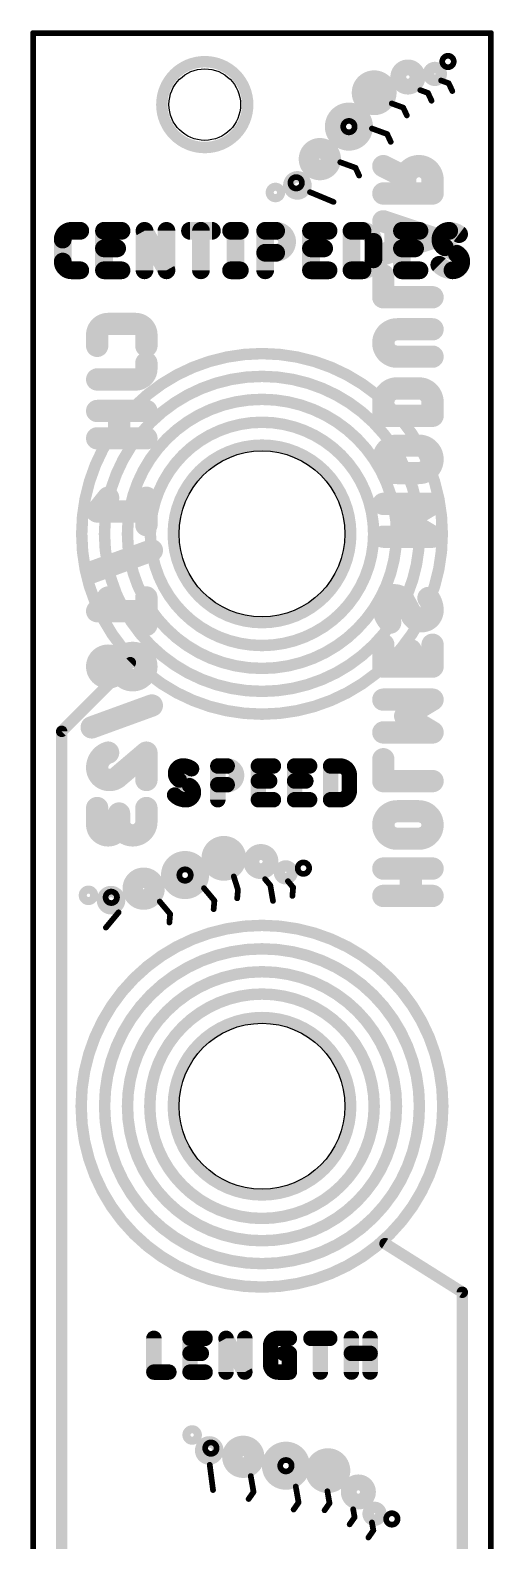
# Model space of a CAD drawing. Extents: x -0.01 to 0.81, y -0.01 to 5.06.
# Drawn here: x -0.005 to 0.805, y 2.416 to 5.055 of the extents above; entities that cross this region are included whole.
import ezdxf

# ---------------------------------------------------------------- set-up
doc = ezdxf.new("R2010")
doc.units = 0
for name, color, linetype in [('1', 12, 'CONTINUOUS'), ('16', 132, 'CONTINUOUS'), ('20', 31, 'CONTINUOUS'), ('25', 253, 'CONTINUOUS'), ('26', 253, 'CONTINUOUS')]:
    doc.layers.add(name, color=color, linetype=linetype)

msp = doc.modelspace()

# ---------------------------------------------------------------- linework, layer by layer
at = {"layer": '1', "const_width": 0.01}
for points in [[(0, 0), (0, 5.05)], [(0, 5.05), (0.8, 5.05)], [(0.8, 5.05), (0.8, 0)]]:
    msp.add_lwpolyline(points, dxfattribs=at)
at = {"layer": '1', "const_width": 0.005}
for points in [[(0.0025, 5.05, 1), (-0.0025, 5.05)], [(0, 5.0525, 1), (0, 5.0475)], [(0.8025, 5.05, 1), (0.7975, 5.05)], [(0.8, 5.0475, 1), (0.8, 5.0525)]]:
    msp.add_lwpolyline(points, format="xyb", dxfattribs=at)
at = {"layer": '16', "const_width": 0.01}
for points in [[(0, 0), (0, 5.05)], [(0, 5.05), (0.8, 5.05)], [(0.8, 5.05), (0.8, 0)]]:
    msp.add_lwpolyline(points, dxfattribs=at)
at = {"layer": '16', "const_width": 0.005}
for points in [[(0.0025, 5.05, 1), (-0.0025, 5.05)], [(0, 5.0525, 1), (0, 5.0475)], [(0.8025, 5.05, 1), (0.7975, 5.05)], [(0.8, 5.0475, 1), (0.8, 5.0525)]]:
    msp.add_lwpolyline(points, format="xyb", dxfattribs=at)
at = {"layer": '20', "const_width": 0.006}
for points in [[(0, 0), (0, 5.05)], [(0.8, 5.05), (0, 5.05)], [(0.8, 5.05), (0.8, 0)]]:
    msp.add_lwpolyline(points, dxfattribs=at)
at = {"layer": '20', "const_width": 0.003}
for points in [[(0.0015, 5.05, 1), (-0.0015, 5.05)], [(0, 5.0515, 1), (0, 5.0485)], [(0.8015, 5.05, 1), (0.7985, 5.05)], [(0.8, 5.0485, 1), (0.8, 5.0515)]]:
    msp.add_lwpolyline(points, format="xyb", dxfattribs=at)
at = {"layer": '20'}
for centre, radius in [((0.3, 4.925), 0.0625), ((0.4, 4.175), 0.145), ((0.4, 3.175), 0.145)]:
    msp.add_circle(centre, radius, dxfattribs=at)
at = {"layer": '25'}
for points, const_width in [([(0.724988, 4.995374, 1), (0.724988, 5.005374, 1), (0.724988, 4.995374)], 0.02), ([(0.3, 4.85, 1), (0.3, 5, 1), (0.3, 4.85)], 0.02), ([(0.654902, 4.952593, 1), (0.654902, 4.993824, 1), (0.654902, 4.952593)], 0.02), ([(0.654902, 4.966138, 1), (0.654902, 4.98028, 1), (0.654902, 4.966138)], 0.02), ([(0.702025, 4.967452, 1), (0.702025, 4.989812, 1), (0.702025, 4.967452)], 0.02), ([(0.595992, 4.916584, 1), (0.595992, 4.974893, 1), (0.595992, 4.916584)], 0.02), ([(0.595992, 4.929927, 1), (0.595992, 4.96155, 1), (0.595992, 4.929927)], 0.02), ([(0.595992, 4.935739, 1), (0.595992, 4.955739, 1), (0.595992, 4.935739)], 0.02), ([(0.713751, 4.9695, 1), (0.712041, 4.964801)], 0.005), ([(0.728451, 4.96337, 1), (0.72392, 4.961257)], 0.005), ([(0.72533, 4.959964, 1), (0.72704, 4.964663)], 0.005), ([(0.677499, 4.952595, 1), (0.675789, 4.947896)], 0.005), ([(0.692199, 4.946465, 1), (0.687667, 4.944352)], 0.005), ([(0.689078, 4.94306, 1), (0.690788, 4.947758)], 0.005), ([(0.694006, 4.930758, 1), (0.698538, 4.932871)], 0.005), ([(0.730259, 4.947662, 1), (0.73479, 4.949775)], 0.005), ([(0.551874, 4.854532, 1), (0.551874, 4.918563, 1), (0.551874, 4.854532)], 0.02), ([(0.551874, 4.870736, 1), (0.551874, 4.902359, 1), (0.551874, 4.870736)], 0.02), ([(0.627652, 4.929351, 1), (0.625942, 4.924652)], 0.005), ([(0.648996, 4.920803, 1), (0.644465, 4.91869)], 0.005), ([(0.645876, 4.917397, 1), (0.647586, 4.922096)], 0.005), ([(0.650804, 4.905095, 1), (0.655336, 4.907208)], 0.005), ([(0.551874, 4.881548, 1), (0.551874, 4.891548, 1), (0.551874, 4.881548)], 0.02), ([(0.592902, 4.885562, 1), (0.591192, 4.880864)], 0.005), ([(0.501111, 4.802849, 1), (0.501111, 4.856701, 1), (0.501111, 4.802849)], 0.02), ([(0.620891, 4.874596, 1), (0.61636, 4.872483)], 0.005), ([(0.61777, 4.87119, 1), (0.619481, 4.875888)], 0.005), ([(0.622699, 4.858888, 1), (0.62723, 4.861001)], 0.005), ([(0.501111, 4.818595, 1), (0.501111, 4.840955, 1), (0.501111, 4.818595)], 0.02), ([(0.461829, 4.768873, 1), (0.461829, 4.798873, 1), (0.461829, 4.768873)], 0.02), ([(0.459716, 4.783405, 1), (0.459716, 4.793405, 1), (0.459716, 4.783405)], 0.02), ([(0.537607, 4.826677, 1), (0.535897, 4.821978)], 0.005), ([(0.565597, 4.81571, 1), (0.561065, 4.813597)], 0.005), ([(0.562476, 4.812304, 1), (0.564186, 4.817003)], 0.005), ([(0.567404, 4.800003, 1), (0.571936, 4.802116)], 0.005), ([(0.423464, 4.764429, 1), (0.423464, 4.778571, 1), (0.423464, 4.764429)], 0.02), ([(0.484836, 4.774395, 1), (0.482917, 4.769778)], 0.005), ([(0.524041, 4.752691, 1), (0.525959, 4.757309)], 0.005), ([(0.06716, 4.7045, 0.414211), (0.051826, 4.689167)], 0.031), ([(0.059576, 4.689167, 1), (0.044076, 4.689167)], 0.0155), ([(0.06716, 4.71225, 1), (0.06716, 4.69675)], 0.0155), ([(0.06716, 4.69675, 1), (0.06716, 4.71225)], 0.0155), ([(0.082493, 4.69675, 1), (0.082493, 4.71225)], 0.0155), ([(0.13166, 4.7045, 1), (0.11616, 4.7045)], 0.0155), ([(0.12391, 4.71225, 1), (0.12391, 4.69675)], 0.0155), ([(0.154576, 4.69675, 1), (0.154576, 4.71225)], 0.0155), ([(0.202472, 4.7045, 1), (0.186972, 4.7045)], 0.0155), ([(0.201496, 4.708264, 1), (0.187947, 4.700736)], 0.0155), ([(0.240805, 4.7045, 1), (0.225305, 4.7045)], 0.0155), ([(0.274181, 4.71225, 1), (0.274181, 4.69675)], 0.0155), ([(0.301098, 4.7045, 1), (0.285598, 4.7045)], 0.0155), ([(0.312515, 4.69675, 1), (0.312515, 4.71225)], 0.0155), ([(0.345961, 4.71225, 1), (0.345961, 4.69675)], 0.0155), ([(0.361378, 4.7045, 1), (0.345878, 4.7045)], 0.0155), ([(0.361294, 4.69675, 1), (0.361294, 4.71225)], 0.0155), ([(0.413304, 4.7045, 1), (0.397804, 4.7045)], 0.0155), ([(0.405554, 4.71225, 1), (0.405554, 4.69675)], 0.0155), ([(0.424721, 4.666167, 1), (0.424721, 4.7045)], 0.031), ([(0.424721, 4.71225, 1), (0.424721, 4.69675)], 0.0155), ([(0.424721, 4.69675, 1), (0.424721, 4.71225)], 0.0155), ([(0.493339, 4.7045, 1), (0.477839, 4.7045)], 0.0155), ([(0.485589, 4.71225, 1), (0.485589, 4.69675)], 0.0155), ([(0.516255, 4.69675, 1), (0.516255, 4.71225)], 0.0155), ([(0.564151, 4.7045, 1), (0.548651, 4.7045)], 0.0155), ([(0.556401, 4.71225, 1), (0.556401, 4.69675)], 0.0155), ([(0.594734, 4.685333, 0.414214), (0.575567, 4.7045)], 0.031), ([(0.575567, 4.71225, 1), (0.575567, 4.69675)], 0.0155), ([(0.575567, 4.69675, 1), (0.575567, 4.71225)], 0.0155), ([(0.602484, 4.685333, 1), (0.586984, 4.685333)], 0.0155), ([(0.652258, 4.7045, 1), (0.636758, 4.7045)], 0.0155), ([(0.644508, 4.71225, 1), (0.644508, 4.69675)], 0.0155), ([(0.675175, 4.69675, 1), (0.675175, 4.71225)], 0.0155), ([(0.72709, 4.7045, 0.414214), (0.711757, 4.689167)], 0.031), ([(0.711757, 4.689167, 0.265567), (0.719424, 4.67575)], 0.031), ([(0.719507, 4.689167, 1), (0.704007, 4.689167)], 0.0155), ([(0.74434, 4.69875, 0.162278), (0.72709, 4.7045)], 0.031), ([(0.72709, 4.71225, 1), (0.72709, 4.69675)], 0.0155), ([(0.72709, 4.69675, 1), (0.72709, 4.71225)], 0.0155), ([(0.73969, 4.69255, 1), (0.74899, 4.70495)], 0.0155), ([(0.044076, 4.689167, 1), (0.059576, 4.689167)], 0.0155), ([(0.12391, 4.681583, 1), (0.12391, 4.666083)], 0.0155), ([(0.14691, 4.666083, 1), (0.14691, 4.681583)], 0.0155), ([(0.405554, 4.673917, 1), (0.405554, 4.658417)], 0.0155), ([(0.424721, 4.673917, 1), (0.424721, 4.658417)], 0.0155), ([(0.424721, 4.658417, 1), (0.424721, 4.673917)], 0.0155), ([(0.485589, 4.681583, 1), (0.485589, 4.666083)], 0.0155), ([(0.508589, 4.666083, 1), (0.508589, 4.681583)], 0.0155), ([(0.586984, 4.685333, 1), (0.602484, 4.685333)], 0.0155), ([(0.644508, 4.681583, 1), (0.644508, 4.666083)], 0.0155), ([(0.667508, 4.666083, 1), (0.667508, 4.681583)], 0.0155), ([(0.704007, 4.689167, 1), (0.719507, 4.689167)], 0.0155), ([(0.723135, 4.682554, 1), (0.715712, 4.668946)], 0.0155), ([(0.715489, 4.669073, 1), (0.723358, 4.682427)], 0.0155), ([(0.744441, 4.670927, 1), (0.736572, 4.657573)], 0.0155), ([(0.748174, 4.650833, 0.265565), (0.740507, 4.66425)], 0.031), ([(0.736796, 4.657446, 1), (0.744218, 4.671054)], 0.0155), ([(0.051826, 4.650833, 0.414214), (0.06716, 4.6355)], 0.031), ([(0.059576, 4.650833, 1), (0.044076, 4.650833)], 0.0155), ([(0.044076, 4.650833, 1), (0.059576, 4.650833)], 0.0155), ([(0.06716, 4.64325, 1), (0.06716, 4.62775)], 0.0155), ([(0.06716, 4.62775, 1), (0.06716, 4.64325)], 0.0155), ([(0.082493, 4.62775, 1), (0.082493, 4.64325)], 0.0155), ([(0.12391, 4.64325, 1), (0.12391, 4.62775)], 0.0155), ([(0.154576, 4.62775, 1), (0.154576, 4.64325)], 0.0155), ([(0.22628, 4.631736, 1), (0.23983, 4.639264)], 0.0155), ([(0.345961, 4.64325, 1), (0.345961, 4.62775)], 0.0155), ([(0.361294, 4.62775, 1), (0.361294, 4.64325)], 0.0155), ([(0.485589, 4.64325, 1), (0.485589, 4.62775)], 0.0155), ([(0.516255, 4.62775, 1), (0.516255, 4.64325)], 0.0155), ([(0.556401, 4.64325, 1), (0.556401, 4.62775)], 0.0155), ([(0.575567, 4.6355, 0.414214), (0.594734, 4.654667)], 0.031), ([(0.575567, 4.64325, 1), (0.575567, 4.62775)], 0.0155), ([(0.575567, 4.62775, 1), (0.575567, 4.64325)], 0.0155), ([(0.602484, 4.654667, 1), (0.586984, 4.654667)], 0.0155), ([(0.586984, 4.654667, 1), (0.602484, 4.654667)], 0.0155), ([(0.644508, 4.64325, 1), (0.644508, 4.62775)], 0.0155), ([(0.675175, 4.62775, 1), (0.675175, 4.64325)], 0.0155), ([(0.70984, 4.645083, 0.200003), (0.73284, 4.6355)], 0.031), ([(0.715343, 4.65054, 1), (0.704337, 4.639626)], 0.0155), ([(0.73284, 4.6355, 0.414211), (0.748174, 4.650833)], 0.031), ([(0.73284, 4.64325, 1), (0.73284, 4.62775)], 0.0155), ([(0.73284, 4.62775, 1), (0.73284, 4.64325)], 0.0155), ([(0.755924, 4.650833, 1), (0.740424, 4.650833)], 0.0155), ([(0.740424, 4.650833, 1), (0.755924, 4.650833)], 0.0155), ([(0.11616, 4.6355, 1), (0.13166, 4.6355)], 0.0155), ([(0.186972, 4.6355, 1), (0.202472, 4.6355)], 0.0155), ([(0.225305, 4.6355, 1), (0.240805, 4.6355)], 0.0155), ([(0.285598, 4.6355, 1), (0.301098, 4.6355)], 0.0155), ([(0.345878, 4.6355, 1), (0.361378, 4.6355)], 0.0155), ([(0.397804, 4.6355, 1), (0.413304, 4.6355)], 0.0155), ([(0.477839, 4.6355, 1), (0.493339, 4.6355)], 0.0155), ([(0.548651, 4.6355, 1), (0.564151, 4.6355)], 0.0155), ([(0.636758, 4.6355, 1), (0.652258, 4.6355)], 0.0155), ([(0.4, 3.86, 1), (0.4, 4.49, 1), (0.4, 3.86)], 0.02), ([(0.4, 3.899818, 1), (0.4, 4.450182, 1), (0.4, 3.899818)], 0.02), ([(0.4, 3.939947, 1), (0.4, 4.410053, 1), (0.4, 3.939947)], 0.02), ([(0.4, 3.979936, 1), (0.4, 4.370064, 1), (0.4, 3.979936)], 0.02), ([(0.4, 4.019919, 1), (0.4, 4.330081, 1), (0.4, 4.019919)], 0.02), ([(0.173536, 3.946464, 1), (0.166464, 3.953536)], 0.01), ([(0.046464, 3.833536, 1), (0.053536, 3.826464)], 0.01), ([(0.055, 3.83, 1), (0.045, 3.83)], 0.01), ([(0.262121, 3.7695, 0.414214), (0.24901, 3.756389)], 0.027), ([(0.276871, 3.764583, 0.162278), (0.262121, 3.7695)], 0.027), ([(0.262121, 3.77625, 1), (0.262121, 3.76275)], 0.0135), ([(0.262121, 3.76275, 1), (0.262121, 3.77625)], 0.0135), ([(0.272821, 3.759183, 1), (0.280921, 3.769983)], 0.0135), ([(0.329563, 3.7695, 1), (0.316063, 3.7695)], 0.0135), ([(0.322813, 3.77625, 1), (0.322813, 3.76275)], 0.0135), ([(0.339202, 3.736722, 1), (0.339202, 3.7695)], 0.027), ([(0.339202, 3.77625, 1), (0.339202, 3.76275)], 0.0135), ([(0.339202, 3.76275, 1), (0.339202, 3.77625)], 0.0135), ([(0.40047, 3.7695, 1), (0.38697, 3.7695)], 0.0135), ([(0.39372, 3.77625, 1), (0.39372, 3.76275)], 0.0135), ([(0.419942, 3.76275, 1), (0.419942, 3.77625)], 0.0135), ([(0.463724, 3.7695, 1), (0.450224, 3.7695)], 0.0135), ([(0.456974, 3.77625, 1), (0.456974, 3.76275)], 0.0135), ([(0.483196, 3.76275, 1), (0.483196, 3.77625)], 0.0135), ([(0.526601, 3.7695, 1), (0.513101, 3.7695)], 0.0135), ([(0.519851, 3.77625, 1), (0.519851, 3.76275)], 0.0135), ([(0.552629, 3.753111, 0.414214), (0.53624, 3.7695)], 0.027), ([(0.53624, 3.77625, 1), (0.53624, 3.76275)], 0.0135), ([(0.53624, 3.76275, 1), (0.53624, 3.77625)], 0.0135), ([(0.24901, 3.756389, 0.265568), (0.255566, 3.744917)], 0.027), ([(0.25576, 3.756389, 1), (0.24226, 3.756389)], 0.0135), ([(0.24226, 3.756389, 1), (0.25576, 3.756389)], 0.0135), ([(0.258798, 3.750842, 1), (0.252334, 3.738991)], 0.0135), ([(0.252139, 3.739101, 1), (0.258993, 3.750732)], 0.0135), ([(0.277021, 3.740899, 1), (0.270167, 3.729268)], 0.0135), ([(0.280149, 3.723611, 0.265561), (0.273594, 3.735083)], 0.027), ([(0.270361, 3.729157, 1), (0.276826, 3.741009)], 0.0135), ([(0.322813, 3.743472, 1), (0.322813, 3.729972)], 0.0135), ([(0.339202, 3.743472, 1), (0.339202, 3.729972)], 0.0135), ([(0.339202, 3.729972, 1), (0.339202, 3.743472)], 0.0135), ([(0.39372, 3.750028, 1), (0.39372, 3.736528)], 0.0135), ([(0.413386, 3.736528, 1), (0.413386, 3.750028)], 0.0135), ([(0.456974, 3.750028, 1), (0.456974, 3.736528)], 0.0135), ([(0.47664, 3.736528, 1), (0.47664, 3.750028)], 0.0135), ([(0.559379, 3.753111, 1), (0.545879, 3.753111)], 0.0135), ([(0.545879, 3.753111, 1), (0.559379, 3.753111)], 0.0135), ([(0.247371, 3.718694, 0.200005), (0.267038, 3.7105)], 0.027), ([(0.252164, 3.723447, 1), (0.242578, 3.713941)], 0.0135), ([(0.267038, 3.7105, 0.414211), (0.280149, 3.723611)], 0.027), ([(0.267038, 3.71725, 1), (0.267038, 3.70375)], 0.0135), ([(0.267038, 3.70375, 1), (0.267038, 3.71725)], 0.0135), ([(0.286899, 3.723611, 1), (0.273399, 3.723611)], 0.0135), ([(0.273399, 3.723611, 1), (0.286899, 3.723611)], 0.0135), ([(0.39372, 3.71725, 1), (0.39372, 3.70375)], 0.0135), ([(0.419942, 3.70375, 1), (0.419942, 3.71725)], 0.0135), ([(0.456974, 3.71725, 1), (0.456974, 3.70375)], 0.0135), ([(0.483196, 3.70375, 1), (0.483196, 3.71725)], 0.0135), ([(0.519851, 3.71725, 1), (0.519851, 3.70375)], 0.0135), ([(0.53624, 3.7105, 0.414214), (0.552629, 3.726889)], 0.027), ([(0.53624, 3.71725, 1), (0.53624, 3.70375)], 0.0135), ([(0.53624, 3.70375, 1), (0.53624, 3.71725)], 0.0135), ([(0.559379, 3.726889, 1), (0.545879, 3.726889)], 0.0135), ([(0.545879, 3.726889, 1), (0.559379, 3.726889)], 0.0135), ([(0.316063, 3.7105, 1), (0.329563, 3.7105)], 0.0135), ([(0.38697, 3.7105, 1), (0.40047, 3.7105)], 0.0135), ([(0.450224, 3.7105, 1), (0.463724, 3.7105)], 0.0135), ([(0.513101, 3.7105, 1), (0.526601, 3.7105)], 0.0135), ([(0.333345, 3.57899, 1), (0.333345, 3.637299, 1), (0.333345, 3.57899)], 0.02), ([(0.265542, 3.546927, 1), (0.265542, 3.610958, 1), (0.265542, 3.546927)], 0.02), ([(0.333345, 3.592333, 1), (0.333345, 3.623955, 1), (0.333345, 3.592333)], 0.02), ([(0.333345, 3.598144, 1), (0.333345, 3.618144, 1), (0.333345, 3.598144)], 0.02), ([(0.398097, 3.581863, 1), (0.398097, 3.623094, 1), (0.398097, 3.581863)], 0.02), ([(0.398097, 3.595408, 1), (0.398097, 3.60955, 1), (0.398097, 3.595408)], 0.02), ([(0.193193, 3.528232, 1), (0.193193, 3.582083, 1), (0.193193, 3.528232)], 0.02), ([(0.265542, 3.563131, 1), (0.265542, 3.594754, 1), (0.265542, 3.563131)], 0.02), ([(0.265542, 3.573943, 1), (0.265542, 3.583943, 1), (0.265542, 3.573943)], 0.02), ([(0.441619, 3.572434, 1), (0.441619, 3.594794, 1), (0.441619, 3.572434)], 0.02), ([(0.472376, 3.585961, 1), (0.472376, 3.595961, 1), (0.472376, 3.585961)], 0.02), ([(0.193193, 3.543977, 1), (0.193193, 3.566338, 1), (0.193193, 3.543977)], 0.02), ([(0.353039, 3.577266, 1), (0.348269, 3.575765)], 0.005), ([(0.40736, 3.573329, 1), (0.40353, 3.570115)], 0.005), ([(0.416999, 3.561311, 1), (0.412071, 3.560465)], 0.005), ([(0.41262, 3.559281, 1), (0.41645, 3.562495)], 0.005), ([(0.447208, 3.569842, 1), (0.443377, 3.566629)], 0.005), ([(0.096812, 3.536442, 1), (0.096812, 3.550584, 1), (0.096812, 3.536442)], 0.02), ([(0.136224, 3.520046, 1), (0.136224, 3.550046, 1), (0.136224, 3.520046)], 0.02), ([(0.13666, 3.535027, 1), (0.13666, 3.545027, 1), (0.13666, 3.535027)], 0.02), ([(0.223251, 3.534226, 1), (0.219421, 3.531012)], 0.005), ([(0.30058, 3.557575, 1), (0.29675, 3.554361)], 0.005), ([(0.319337, 3.534083, 1), (0.314356, 3.534519)], 0.005), ([(0.314931, 3.532694, 1), (0.318761, 3.535908)], 0.005), ([(0.354179, 3.53853, 1), (0.35916, 3.538094)], 0.005), ([(0.360467, 3.553037, 1), (0.355486, 3.553473)], 0.005), ([(0.355592, 3.552504, 1), (0.360361, 3.554005)], 0.005), ([(0.416732, 3.5333, 1), (0.42166, 3.534146)], 0.005), ([(0.450585, 3.542677, 1), (0.455566, 3.542241)], 0.005), ([(0.456873, 3.557184, 1), (0.451893, 3.55762)], 0.005), ([(0.452468, 3.555795, 1), (0.456298, 3.559009)], 0.005), ([(0.151346, 3.512217, 1), (0.147501, 3.515413)], 0.005), ([(0.242007, 3.510734, 1), (0.237026, 3.51117)], 0.005), ([(0.237602, 3.509345, 1), (0.241432, 3.512559)], 0.005), ([(0.313048, 3.519576, 1), (0.318029, 3.51914)], 0.005), ([(0.4, 2.85901, 1), (0.4, 3.49099, 1), (0.4, 2.85901)], 0.02), ([(0.125331, 3.488736, 1), (0.129177, 3.48554)], 0.005), ([(0.235719, 3.496227, 1), (0.2407, 3.495791)], 0.005), ([(0.4, 2.899955, 1), (0.4, 3.450045, 1), (0.4, 2.899955)], 0.02), ([(0.4, 2.94, 1), (0.4, 3.41, 1), (0.4, 2.94)], 0.02), ([(0.4, 2.978977, 1), (0.4, 3.371023, 1), (0.4, 2.978977)], 0.02), ([(0.4, 3.02, 1), (0.4, 3.33, 1), (0.4, 3.02)], 0.02), ([(0.617664, 2.939231, 1), (0.612336, 2.930769)], 0.01), ([(0.755, 2.85, 1), (0.745, 2.85)], 0.01), ([(0.747336, 2.845769, 1), (0.752664, 2.854231)], 0.01), ([(0.217817, 2.7695, 1), (0.204317, 2.7695)], 0.0135), ([(0.281071, 2.7695, 1), (0.267571, 2.7695)], 0.0135), ([(0.274321, 2.77625, 1), (0.274321, 2.76275)], 0.0135), ([(0.300544, 2.76275, 1), (0.300544, 2.77625)], 0.0135), ([(0.343949, 2.7695, 1), (0.330449, 2.7695)], 0.0135), ([(0.343099, 2.772778, 1), (0.331298, 2.766222)], 0.0135), ([(0.376726, 2.7695, 1), (0.363226, 2.7695)], 0.0135), ([(0.428161, 2.7695, 0.414211), (0.41505, 2.756389)], 0.027), ([(0.428161, 2.77625, 1), (0.428161, 2.76275)], 0.0135), ([(0.428161, 2.76275, 1), (0.428161, 2.77625)], 0.0135), ([(0.447828, 2.76275, 1), (0.447828, 2.77625)], 0.0135), ([(0.485602, 2.77625, 1), (0.485602, 2.76275)], 0.0135), ([(0.508741, 2.7695, 1), (0.495241, 2.7695)], 0.0135), ([(0.51838, 2.76275, 1), (0.51838, 2.77625)], 0.0135), ([(0.562905, 2.7695, 1), (0.549405, 2.7695)], 0.0135), ([(0.595683, 2.7695, 1), (0.582183, 2.7695)], 0.0135), ([(0.274321, 2.750028, 1), (0.274321, 2.736528)], 0.0135), ([(0.293988, 2.736528, 1), (0.293988, 2.750028)], 0.0135), ([(0.4218, 2.756389, 1), (0.4083, 2.756389)], 0.0135), ([(0.4083, 2.756389, 1), (0.4218, 2.756389)], 0.0135), ([(0.437994, 2.750028, 1), (0.437994, 2.736528)], 0.0135), ([(0.454578, 2.743278, 1), (0.441078, 2.743278)], 0.0135), ([(0.447828, 2.736528, 1), (0.447828, 2.750028)], 0.0135), ([(0.556155, 2.750028, 1), (0.556155, 2.736528)], 0.0135), ([(0.588933, 2.736528, 1), (0.588933, 2.750028)], 0.0135), ([(0.211067, 2.71725, 1), (0.211067, 2.70375)], 0.0135), ([(0.237289, 2.70375, 1), (0.237289, 2.71725)], 0.0135), ([(0.274321, 2.71725, 1), (0.274321, 2.70375)], 0.0135), ([(0.300544, 2.70375, 1), (0.300544, 2.71725)], 0.0135), ([(0.364076, 2.707222, 1), (0.375877, 2.713778)], 0.0135), ([(0.41505, 2.723611, 0.414214), (0.428161, 2.7105)], 0.027), ([(0.4218, 2.723611, 1), (0.4083, 2.723611)], 0.0135), ([(0.4083, 2.723611, 1), (0.4218, 2.723611)], 0.0135), ([(0.428161, 2.71725, 1), (0.428161, 2.70375)], 0.0135), ([(0.428161, 2.70375, 1), (0.428161, 2.71725)], 0.0135), ([(0.447828, 2.70375, 1), (0.447828, 2.71725)], 0.0135), ([(0.204317, 2.7105, 1), (0.217817, 2.7105)], 0.0135), ([(0.267571, 2.7105, 1), (0.281071, 2.7105)], 0.0135), ([(0.330449, 2.7105, 1), (0.343949, 2.7105)], 0.0135), ([(0.363226, 2.7105, 1), (0.376726, 2.7105)], 0.0135), ([(0.441078, 2.7105, 1), (0.454578, 2.7105)], 0.0135), ([(0.495241, 2.7105, 1), (0.508741, 2.7105)], 0.0135), ([(0.549405, 2.7105, 1), (0.562905, 2.7105)], 0.0135), ([(0.582183, 2.7105, 1), (0.595683, 2.7105)], 0.0135), ([(0.277948, 2.593573, 1), (0.277948, 2.607715, 1), (0.277948, 2.593573)], 0.02), ([(0.307846, 2.558606, 1), (0.307846, 2.588606, 1), (0.307846, 2.558606)], 0.02), ([(0.310714, 2.572701, 1), (0.310714, 2.582701, 1), (0.310714, 2.572701)], 0.02), ([(0.367239, 2.535612, 1), (0.367239, 2.589464, 1), (0.367239, 2.535612)], 0.02), ([(0.441787, 2.514946, 1), (0.441787, 2.578977, 1), (0.441787, 2.514946)], 0.02), ([(0.367239, 2.551358, 1), (0.367239, 2.573718, 1), (0.367239, 2.551358)], 0.02), ([(0.441787, 2.531151, 1), (0.441787, 2.562773, 1), (0.441787, 2.531151)], 0.02), ([(0.441787, 2.541962, 1), (0.441787, 2.551962, 1), (0.441787, 2.541962)], 0.02), ([(0.515107, 2.509195, 1), (0.515107, 2.567504, 1), (0.515107, 2.509195)], 0.02), ([(0.515107, 2.522539, 1), (0.515107, 2.554161, 1), (0.515107, 2.522539)], 0.02), ([(0.311141, 2.548942, 1), (0.306183, 2.548295)], 0.005), ([(0.382804, 2.529381, 1), (0.37788, 2.528513)], 0.005), ([(0.515107, 2.52835, 1), (0.515107, 2.54835, 1), (0.515107, 2.52835)], 0.02), ([(0.311947, 2.504138, 1), (0.316905, 2.504785)], 0.005), ([(0.461448, 2.510938, 1), (0.456523, 2.51007)], 0.005), ([(0.516745, 2.502738, 1), (0.511821, 2.50187)], 0.005), ([(0.568352, 2.480452, 1), (0.568352, 2.521683, 1), (0.568352, 2.480452)], 0.02), ([(0.568352, 2.493996, 1), (0.568352, 2.508138, 1), (0.568352, 2.493996)], 0.02), ([(0.374602, 2.490239, 1), (0.378697, 2.487372)], 0.005), ([(0.382791, 2.500659, 1), (0.387715, 2.501527)], 0.005), ([(0.387301, 2.499659, 1), (0.383205, 2.502527)], 0.005), ([(0.461435, 2.482215, 1), (0.466359, 2.483083)], 0.005), ([(0.465945, 2.481215, 1), (0.461849, 2.484083)], 0.005), ([(0.515504, 2.480979, 1), (0.520428, 2.481847)], 0.005), ([(0.520014, 2.479979, 1), (0.515918, 2.482847)], 0.005), ([(0.59661, 2.451789, 1), (0.59661, 2.474149, 1), (0.59661, 2.451789)], 0.02), ([(0.453245, 2.471796, 1), (0.457341, 2.468928)], 0.005), ([(0.507315, 2.470559, 1), (0.51141, 2.467692)], 0.005), ([(0.561798, 2.471191, 1), (0.556874, 2.470323)], 0.005), ([(0.55933, 2.456395, 1), (0.564254, 2.457264)], 0.005), ([(0.56384, 2.455396, 1), (0.559744, 2.458264)], 0.005), ([(0.62692, 2.448953, 1), (0.62692, 2.458953, 1), (0.62692, 2.448953)], 0.02), ([(0.55114, 2.445976, 1), (0.555236, 2.443108)], 0.005), ([(0.594564, 2.448248, 1), (0.58964, 2.44738)], 0.005), ([(0.592096, 2.433452, 1), (0.59702, 2.434321)], 0.005), ([(0.596606, 2.432453, 1), (0.59251, 2.435321)], 0.005), ([(0.583906, 2.423033, 1), (0.588002, 2.420165)], 0.005)]:
    msp.add_lwpolyline(points, format="xyb", dxfattribs=dict(at, const_width=const_width))
for points, const_width in [([(0.712896, 4.96715), (0.726185, 4.962313)], 0.01), ([(0.726185, 4.962313), (0.732525, 4.948719)], 0.01), ([(0.676644, 4.950246), (0.689933, 4.945409)], 0.01), ([(0.689933, 4.945409), (0.696272, 4.931814)], 0.01), ([(0.626797, 4.927002), (0.646731, 4.919746)], 0.01), ([(0.646731, 4.919746), (0.65307, 4.906152)], 0.01), ([(0.592047, 4.883213), (0.618625, 4.873539)], 0.01), ([(0.618625, 4.873539), (0.624965, 4.859945)], 0.01), ([(0.536752, 4.824328), (0.563331, 4.814654)], 0.01), ([(0.563331, 4.814654), (0.56967, 4.801059)], 0.01), ([(0.483876, 4.772086), (0.525, 4.755)], 0.01), ([(0.051826, 4.650833), (0.051826, 4.689167)], 0.031), ([(0.06716, 4.7045), (0.082493, 4.7045)], 0.031), ([(0.12391, 4.6355), (0.12391, 4.7045)], 0.031), ([(0.12391, 4.7045), (0.154576, 4.7045)], 0.031), ([(0.194722, 4.6355), (0.194722, 4.7045)], 0.031), ([(0.194722, 4.7045), (0.233055, 4.6355)], 0.031), ([(0.233055, 4.6355), (0.233055, 4.7045)], 0.031), ([(0.274181, 4.7045), (0.312515, 4.7045)], 0.031), ([(0.293348, 4.6355), (0.293348, 4.7045)], 0.031), ([(0.345961, 4.7045), (0.361294, 4.7045)], 0.031), ([(0.353628, 4.7045), (0.353628, 4.6355)], 0.031), ([(0.405554, 4.6355), (0.405554, 4.7045)], 0.031), ([(0.405554, 4.7045), (0.424721, 4.7045)], 0.031), ([(0.485589, 4.6355), (0.485589, 4.7045)], 0.031), ([(0.485589, 4.7045), (0.516255, 4.7045)], 0.031), ([(0.556401, 4.6355), (0.556401, 4.7045)], 0.031), ([(0.556401, 4.7045), (0.575567, 4.7045)], 0.031), ([(0.594734, 4.685333), (0.594734, 4.654667)], 0.031), ([(0.644508, 4.6355), (0.644508, 4.7045)], 0.031), ([(0.644508, 4.7045), (0.675175, 4.7045)], 0.031), ([(0.12391, 4.673833), (0.14691, 4.673833)], 0.031), ([(0.424721, 4.666167), (0.405554, 4.666167)], 0.031), ([(0.485589, 4.673833), (0.508589, 4.673833)], 0.031), ([(0.644508, 4.673833), (0.667508, 4.673833)], 0.031), ([(0.740507, 4.66425), (0.719424, 4.67575)], 0.031), ([(0.082493, 4.6355), (0.06716, 4.6355)], 0.031), ([(0.154576, 4.6355), (0.12391, 4.6355)], 0.031), ([(0.345961, 4.6355), (0.361294, 4.6355)], 0.031), ([(0.516255, 4.6355), (0.485589, 4.6355)], 0.031), ([(0.575567, 4.6355), (0.556401, 4.6355)], 0.031), ([(0.675175, 4.6355), (0.644508, 4.6355)], 0.031), ([(0.05, 3.83), (0.17, 3.95)], 0.02), ([(0.05, 3.83), (0.05, 1.32)], 0.02), ([(0.322813, 3.7105), (0.322813, 3.7695)], 0.027), ([(0.322813, 3.7695), (0.339202, 3.7695)], 0.027), ([(0.39372, 3.7105), (0.39372, 3.7695)], 0.027), ([(0.39372, 3.7695), (0.419942, 3.7695)], 0.027), ([(0.456974, 3.7105), (0.456974, 3.7695)], 0.027), ([(0.456974, 3.7695), (0.483196, 3.7695)], 0.027), ([(0.519851, 3.7105), (0.519851, 3.7695)], 0.027), ([(0.519851, 3.7695), (0.53624, 3.7695)], 0.027), ([(0.273594, 3.735083), (0.255566, 3.744917)], 0.027), ([(0.339202, 3.736722), (0.322813, 3.736722)], 0.027), ([(0.39372, 3.743278), (0.413386, 3.743278)], 0.027), ([(0.456974, 3.743278), (0.47664, 3.743278)], 0.027), ([(0.552629, 3.753111), (0.552629, 3.726889)], 0.027), ([(0.419942, 3.7105), (0.39372, 3.7105)], 0.027), ([(0.483196, 3.7105), (0.456974, 3.7105)], 0.027), ([(0.53624, 3.7105), (0.519851, 3.7105)], 0.027), ([(0.350654, 3.576515), (0.357976, 3.553255)], 0.01), ([(0.405445, 3.571722), (0.414535, 3.560888)], 0.01), ([(0.414535, 3.560888), (0.419196, 3.533723)], 0.01), ([(0.445292, 3.568235), (0.454383, 3.557402)], 0.01), ([(0.221336, 3.532619), (0.239517, 3.510952)], 0.01), ([(0.298665, 3.555968), (0.316846, 3.534301)], 0.01), ([(0.316846, 3.534301), (0.315539, 3.519358)], 0.01), ([(0.357976, 3.553255), (0.356669, 3.538312)], 0.01), ([(0.454383, 3.557402), (0.453076, 3.542459)], 0.01), ([(0.149424, 3.513815), (0.127254, 3.487138)], 0.01), ([(0.239517, 3.510952), (0.23821, 3.496009)], 0.01), ([(0.75, 2.85), (0.615, 2.935)], 0.02), ([(0.75, 2.85), (0.75, 1.32)], 0.02), ([(0.211067, 2.7695), (0.211067, 2.7105)], 0.027), ([(0.274321, 2.7105), (0.274321, 2.7695)], 0.027), ([(0.274321, 2.7695), (0.300544, 2.7695)], 0.027), ([(0.337199, 2.7105), (0.337199, 2.7695)], 0.027), ([(0.337199, 2.7695), (0.369976, 2.7105)], 0.027), ([(0.369976, 2.7105), (0.369976, 2.7695)], 0.027), ([(0.428161, 2.7695), (0.447828, 2.7695)], 0.027), ([(0.485602, 2.7695), (0.51838, 2.7695)], 0.027), ([(0.501991, 2.7105), (0.501991, 2.7695)], 0.027), ([(0.556155, 2.7105), (0.556155, 2.7695)], 0.027), ([(0.588933, 2.7695), (0.588933, 2.7105)], 0.027), ([(0.274321, 2.743278), (0.293988, 2.743278)], 0.027), ([(0.41505, 2.723611), (0.41505, 2.756389)], 0.027), ([(0.437994, 2.743278), (0.447828, 2.743278)], 0.027), ([(0.447828, 2.743278), (0.447828, 2.7105)], 0.027), ([(0.556155, 2.743278), (0.588933, 2.743278)], 0.027), ([(0.211067, 2.7105), (0.237289, 2.7105)], 0.027), ([(0.300544, 2.7105), (0.274321, 2.7105)], 0.027), ([(0.447828, 2.7105), (0.428161, 2.7105)], 0.027), ([(0.308662, 2.548619), (0.314426, 2.504461)], 0.01), ([(0.380342, 2.528947), (0.385253, 2.501093)], 0.01), ([(0.458985, 2.510504), (0.463897, 2.482649)], 0.01), ([(0.514283, 2.502304), (0.517966, 2.481413)], 0.01), ([(0.385253, 2.501093), (0.37665, 2.488805)], 0.01), ([(0.463897, 2.482649), (0.455293, 2.470362)], 0.01), ([(0.517966, 2.481413), (0.509362, 2.469125)], 0.01), ([(0.561792, 2.45683), (0.553188, 2.444542)], 0.01), ([(0.559336, 2.470757), (0.561792, 2.45683)], 0.01), ([(0.594558, 2.433887), (0.585954, 2.421599)], 0.01), ([(0.592102, 2.447814), (0.594558, 2.433887)], 0.01)]:
    msp.add_lwpolyline(points, dxfattribs=dict(at, const_width=const_width))
at = {"layer": '26', "const_width": 0.039}
for points in [[(0.612, 4.817523), (0.650222, 4.798412)], [(0.650222, 4.793634), (0.650222, 4.769745)], [(0.698, 4.769745), (0.698, 4.793634)], [(0.612, 4.769745), (0.698, 4.769745)], [(0.698, 4.692435), (0.612, 4.721102)], [(0.6335, 4.713935), (0.6335, 4.670935)], [(0.612, 4.663768), (0.698, 4.692435)], [(0.612, 4.588395), (0.612, 4.626617)], [(0.698, 4.588395), (0.612, 4.588395)], [(0.112, 4.522641), (0.112, 4.50353)], [(0.178889, 4.541752), (0.131111, 4.541752)], [(0.198, 4.50353), (0.198, 4.522641)], [(0.635889, 4.53241), (0.698, 4.53241)], [(0.198, 4.46391), (0.198, 4.473466)], [(0.698, 4.484632), (0.635889, 4.484632)], [(0.112, 4.444799), (0.178889, 4.444799)], [(0.674111, 4.42916), (0.635889, 4.42916)], [(0.198, 4.389736), (0.112, 4.389736)], [(0.150222, 4.389736), (0.150222, 4.341958)], [(0.612, 4.405271), (0.612, 4.381383)], [(0.698, 4.381383), (0.698, 4.405271)], [(0.612, 4.381383), (0.698, 4.381383)], [(0.112, 4.341958), (0.198, 4.341958)], [(0.674111, 4.329137), (0.635889, 4.329137)], [(0.635889, 4.281359), (0.674111, 4.281359)], [(0.131111, 4.238088), (0.112, 4.214199)], [(0.198, 4.238088), (0.198, 4.19031)], [(0.112, 4.214199), (0.198, 4.214199)], [(0.698, 4.227438), (0.612, 4.227438)], [(0.650222, 4.198771), (0.698, 4.227438)], [(0.698, 4.170105), (0.650222, 4.198771)], [(0.612, 4.170105), (0.698, 4.170105)], [(0.207555, 4.146193), (0.102445, 4.107971)], [(0.131111, 4.063853), (0.112, 4.039965)], [(0.198, 4.063853), (0.198, 4.016076)], [(0.647833, 4.05823), (0.662167, 4.031952)], [(0.112, 4.039965), (0.198, 4.039965)], [(0.612, 3.981305), (0.612, 3.943083)], [(0.659778, 3.943083), (0.659778, 3.97175)], [(0.698, 3.943083), (0.698, 3.981305)], [(0.612, 3.943083), (0.698, 3.943083)], [(0.207555, 3.875162), (0.102445, 3.836939)], [(0.698, 3.885423), (0.612, 3.885423)], [(0.650222, 3.856756), (0.698, 3.885423)], [(0.698, 3.82809), (0.650222, 3.856756)], [(0.612, 3.82809), (0.698, 3.82809)], [(0.150222, 3.752211), (0.198, 3.792822)], [(0.198, 3.792822), (0.198, 3.745044)], [(0.612, 3.743036), (0.612, 3.781258)], [(0.698, 3.743036), (0.612, 3.743036)], [(0.112, 3.696025), (0.112, 3.667359)], [(0.150222, 3.667359), (0.150222, 3.68647)], [(0.198, 3.696025), (0.198, 3.672136)], [(0.674111, 3.690278), (0.635889, 3.690278)], [(0.635889, 3.6425), (0.674111, 3.6425)], [(0.698, 3.590255), (0.612, 3.590255)], [(0.659778, 3.542477), (0.659778, 3.590255)], [(0.612, 3.542477), (0.698, 3.542477)]]:
    msp.add_lwpolyline(points, dxfattribs=at)
at = {"layer": '26'}
for points, const_width in [([(0.61636, 4.826244, 1), (0.60764, 4.808802)], 0.0195), ([(0.698, 4.793634, 1), (0.650222, 4.793634)], 0.039), ([(0.659972, 4.793634, 1), (0.640472, 4.793634)], 0.0195), ([(0.640472, 4.793634, 1), (0.659972, 4.793634)], 0.0195), ([(0.645862, 4.789691, 1), (0.654583, 4.807132)], 0.0195), ([(0.70775, 4.793634, 1), (0.68825, 4.793634)], 0.0195), ([(0.68825, 4.793634, 1), (0.70775, 4.793634)], 0.0195), ([(0.612, 4.779495, 1), (0.612, 4.759995)], 0.0195), ([(0.640472, 4.769745, 1), (0.659972, 4.769745)], 0.0195), ([(0.68825, 4.769745, 1), (0.70775, 4.769745)], 0.0195), ([(0.698, 4.759995, 1), (0.698, 4.779495)], 0.0195), ([(0.615083, 4.730351, 1), (0.608917, 4.711852)], 0.0195), ([(0.64325, 4.713935, 1), (0.62375, 4.713935)], 0.0195), ([(0.701083, 4.683185, 1), (0.694917, 4.701685)], 0.0195), ([(0.694917, 4.683185, 1), (0.701083, 4.701685)], 0.0195), ([(0.608917, 4.673018, 1), (0.615083, 4.654519)], 0.0195), ([(0.62375, 4.670935, 1), (0.64325, 4.670935)], 0.0195), ([(0.62175, 4.626617, 1), (0.60225, 4.626617)], 0.0195), ([(0.612, 4.598145, 1), (0.612, 4.578645)], 0.0195), ([(0.60225, 4.588395, 1), (0.62175, 4.588395)], 0.0195), ([(0.698, 4.578645, 1), (0.698, 4.598145)], 0.0195), ([(0.131111, 4.541752, 0.41421), (0.112, 4.522641)], 0.039), ([(0.12175, 4.522641, 1), (0.10225, 4.522641)], 0.0195), ([(0.131111, 4.551502, 1), (0.131111, 4.532002)], 0.0195), ([(0.131111, 4.532002, 1), (0.131111, 4.551502)], 0.0195), ([(0.198, 4.522641, 0.414214), (0.178889, 4.541752)], 0.039), ([(0.178889, 4.551502, 1), (0.178889, 4.532002)], 0.0195), ([(0.178889, 4.532002, 1), (0.178889, 4.551502)], 0.0195), ([(0.20775, 4.522641, 1), (0.18825, 4.522641)], 0.0195), ([(0.635889, 4.53241, 1), (0.635889, 4.484632)], 0.039), ([(0.635889, 4.54216, 1), (0.635889, 4.52266)], 0.0195), ([(0.635889, 4.52266, 1), (0.635889, 4.54216)], 0.0195), ([(0.698, 4.52266, 1), (0.698, 4.54216)], 0.0195), ([(0.10225, 4.522641, 1), (0.12175, 4.522641)], 0.0195), ([(0.10225, 4.50353, 1), (0.12175, 4.50353)], 0.0195), ([(0.18825, 4.522641, 1), (0.20775, 4.522641)], 0.0195), ([(0.18825, 4.50353, 1), (0.20775, 4.50353)], 0.0195), ([(0.20775, 4.473466, 1), (0.18825, 4.473466)], 0.0195), ([(0.635889, 4.494382, 1), (0.635889, 4.474882)], 0.0195), ([(0.635889, 4.474882, 1), (0.635889, 4.494382)], 0.0195), ([(0.698, 4.474882, 1), (0.698, 4.494382)], 0.0195), ([(0.112, 4.454549, 1), (0.112, 4.435049)], 0.0195), ([(0.178889, 4.444799, 0.414215), (0.198, 4.46391)], 0.039), ([(0.178889, 4.454549, 1), (0.178889, 4.435049)], 0.0195), ([(0.178889, 4.435049, 1), (0.178889, 4.454549)], 0.0195), ([(0.20775, 4.46391, 1), (0.18825, 4.46391)], 0.0195), ([(0.18825, 4.46391, 1), (0.20775, 4.46391)], 0.0195), ([(0.635889, 4.42916, 0.414214), (0.612, 4.405271)], 0.039), ([(0.635889, 4.43891, 1), (0.635889, 4.41941)], 0.0195), ([(0.635889, 4.41941, 1), (0.635889, 4.43891)], 0.0195), ([(0.698, 4.405271, 0.414214), (0.674111, 4.42916)], 0.039), ([(0.674111, 4.43891, 1), (0.674111, 4.41941)], 0.0195), ([(0.674111, 4.41941, 1), (0.674111, 4.43891)], 0.0195), ([(0.112, 4.399486, 1), (0.112, 4.379986)], 0.0195), ([(0.159972, 4.389736, 1), (0.140472, 4.389736)], 0.0195), ([(0.198, 4.379986, 1), (0.198, 4.399486)], 0.0195), ([(0.62175, 4.405271, 1), (0.60225, 4.405271)], 0.0195), ([(0.60225, 4.405271, 1), (0.62175, 4.405271)], 0.0195), ([(0.70775, 4.405271, 1), (0.68825, 4.405271)], 0.0195), ([(0.68825, 4.405271, 1), (0.70775, 4.405271)], 0.0195), ([(0.612, 4.391133, 1), (0.612, 4.371633)], 0.0195), ([(0.60225, 4.381383, 1), (0.62175, 4.381383)], 0.0195), ([(0.68825, 4.381383, 1), (0.70775, 4.381383)], 0.0195), ([(0.698, 4.371633, 1), (0.698, 4.391133)], 0.0195), ([(0.112, 4.351708, 1), (0.112, 4.332208)], 0.0195), ([(0.198, 4.332208, 1), (0.198, 4.351708)], 0.0195), ([(0.140472, 4.341958, 1), (0.159972, 4.341958)], 0.0195), ([(0.635889, 4.329137, 1), (0.635889, 4.281359)], 0.039), ([(0.635889, 4.338887, 1), (0.635889, 4.319387)], 0.0195), ([(0.635889, 4.319387, 1), (0.635889, 4.338887)], 0.0195), ([(0.674111, 4.281359, 1), (0.674111, 4.329137)], 0.039), ([(0.674111, 4.338887, 1), (0.674111, 4.319387)], 0.0195), ([(0.674111, 4.319387, 1), (0.674111, 4.338887)], 0.0195), ([(0.635889, 4.291109, 1), (0.635889, 4.271609)], 0.0195), ([(0.635889, 4.271609, 1), (0.635889, 4.291109)], 0.0195), ([(0.674111, 4.291109, 1), (0.674111, 4.271609)], 0.0195), ([(0.674111, 4.271609, 1), (0.674111, 4.291109)], 0.0195), ([(0.138725, 4.231997, 1), (0.123498, 4.244179)], 0.0195), ([(0.20775, 4.238088, 1), (0.18825, 4.238088)], 0.0195), ([(0.112, 4.223949, 1), (0.112, 4.204449)], 0.0195), ([(0.104387, 4.22029, 1), (0.119613, 4.208108)], 0.0195), ([(0.198, 4.204449, 1), (0.198, 4.223949)], 0.0195), ([(0.612, 4.237188, 1), (0.612, 4.217688)], 0.0195), ([(0.703016, 4.219078, 1), (0.692984, 4.235799)], 0.0195), ([(0.698, 4.217688, 1), (0.698, 4.237188)], 0.0195), ([(0.18825, 4.19031, 1), (0.20775, 4.19031)], 0.0195), ([(0.655239, 4.207132, 1), (0.645206, 4.190411)], 0.0195), ([(0.645206, 4.207132, 1), (0.655239, 4.190411)], 0.0195), ([(0.612, 4.179855, 1), (0.612, 4.160355)], 0.0195), ([(0.692984, 4.161744, 1), (0.703016, 4.178465)], 0.0195), ([(0.698, 4.160355, 1), (0.698, 4.179855)], 0.0195), ([(0.210887, 4.13703, 1), (0.204223, 4.155356)], 0.0195), ([(0.099113, 4.117134, 1), (0.105777, 4.098808)], 0.0195), ([(0.138725, 4.057763, 1), (0.123498, 4.069944)], 0.0195), ([(0.20775, 4.063853, 1), (0.18825, 4.063853)], 0.0195), ([(0.631111, 4.067785, 0.414212), (0.612, 4.048674)], 0.039), ([(0.612, 4.048674, 0.200003), (0.623944, 4.020008)], 0.039), ([(0.62175, 4.048674, 1), (0.60225, 4.048674)], 0.0195), ([(0.647833, 4.05823, 0.265562), (0.631111, 4.067785)], 0.039), ([(0.631111, 4.077535, 1), (0.631111, 4.058035)], 0.0195), ([(0.631111, 4.058035, 1), (0.631111, 4.077535)], 0.0195), ([(0.656393, 4.062899, 1), (0.639274, 4.053561)], 0.0195), ([(0.639433, 4.05328, 1), (0.656233, 4.06318)], 0.0195), ([(0.698, 4.041508, 0.162278), (0.690833, 4.063008)], 0.039), ([(0.698633, 4.068858, 1), (0.683033, 4.057158)], 0.0195), ([(0.112, 4.049715, 1), (0.112, 4.030215)], 0.0195), ([(0.104387, 4.046055, 1), (0.119613, 4.033874)], 0.0195), ([(0.198, 4.030215, 1), (0.198, 4.049715)], 0.0195), ([(0.60225, 4.048674, 1), (0.62175, 4.048674)], 0.0195), ([(0.662167, 4.031952, 0.265567), (0.678889, 4.022397)], 0.039), ([(0.670567, 4.036902, 1), (0.653767, 4.027002)], 0.0195), ([(0.653607, 4.027283, 1), (0.670726, 4.036621)], 0.0195), ([(0.678889, 4.022397, 0.414214), (0.698, 4.041508)], 0.039), ([(0.678889, 4.032147, 1), (0.678889, 4.012647)], 0.0195), ([(0.678889, 4.012647, 1), (0.678889, 4.032147)], 0.0195), ([(0.70775, 4.041508, 1), (0.68825, 4.041508)], 0.0195), ([(0.68825, 4.041508, 1), (0.70775, 4.041508)], 0.0195), ([(0.18825, 4.016076, 1), (0.20775, 4.016076)], 0.0195), ([(0.617079, 4.013085, 1), (0.63081, 4.026931)], 0.0195), ([(0.174111, 3.967056, 1), (0.174111, 3.919279)], 0.039), ([(0.174111, 3.919279, 1), (0.174111, 3.967056)], 0.039), ([(0.174111, 3.976806, 1), (0.174111, 3.957306)], 0.0195), ([(0.174111, 3.957306, 1), (0.174111, 3.976806)], 0.0195), ([(0.62175, 3.981305, 1), (0.60225, 3.981305)], 0.0195), ([(0.669528, 3.97175, 1), (0.650028, 3.97175)], 0.0195), ([(0.70775, 3.981305, 1), (0.68825, 3.981305)], 0.0195), ([(0.131111, 3.962279, 1), (0.131111, 3.924056)], 0.039), ([(0.131111, 3.924056, 1), (0.131111, 3.962279)], 0.039), ([(0.131111, 3.972029, 1), (0.131111, 3.952529)], 0.0195), ([(0.131111, 3.952529, 1), (0.131111, 3.972029)], 0.0195), ([(0.612, 3.952833, 1), (0.612, 3.933333)], 0.0195), ([(0.698, 3.933333, 1), (0.698, 3.952833)], 0.0195), ([(0.131111, 3.933806, 1), (0.131111, 3.914306)], 0.0195), ([(0.131111, 3.914306, 1), (0.131111, 3.933806)], 0.0195), ([(0.174111, 3.929029, 1), (0.174111, 3.909529)], 0.0195), ([(0.174111, 3.909529, 1), (0.174111, 3.929029)], 0.0195), ([(0.60225, 3.943083, 1), (0.62175, 3.943083)], 0.0195), ([(0.650028, 3.943083, 1), (0.669528, 3.943083)], 0.0195), ([(0.68825, 3.943083, 1), (0.70775, 3.943083)], 0.0195), ([(0.210887, 3.865999, 1), (0.204223, 3.884325)], 0.0195), ([(0.612, 3.895173, 1), (0.612, 3.875673)], 0.0195), ([(0.703016, 3.877062, 1), (0.692984, 3.893783)], 0.0195), ([(0.698, 3.875673, 1), (0.698, 3.895173)], 0.0195), ([(0.099113, 3.846102, 1), (0.105777, 3.827776)], 0.0195), ([(0.655239, 3.865117, 1), (0.645206, 3.848396)], 0.0195), ([(0.645206, 3.865117, 1), (0.655239, 3.848396)], 0.0195), ([(0.612, 3.83784, 1), (0.612, 3.81834)], 0.0195), ([(0.692984, 3.819729, 1), (0.703016, 3.83645)], 0.0195), ([(0.698, 3.81834, 1), (0.698, 3.83784)], 0.0195), ([(0.131111, 3.792822, 0.325187), (0.112, 3.766544)], 0.039), ([(0.134115, 3.783546, 1), (0.128107, 3.802098)], 0.0195), ([(0.20775, 3.792822, 1), (0.18825, 3.792822)], 0.0195), ([(0.204315, 3.785393, 1), (0.191685, 3.800251)], 0.0195), ([(0.62175, 3.781258, 1), (0.60225, 3.781258)], 0.0195), ([(0.112, 3.766544, 0.414214), (0.1335, 3.745044)], 0.039), ([(0.12175, 3.766544, 1), (0.10225, 3.766544)], 0.0195), ([(0.10225, 3.766544, 1), (0.12175, 3.766544)], 0.0195), ([(0.1335, 3.745044, 0.205255), (0.150222, 3.752211)], 0.039), ([(0.1335, 3.754794, 1), (0.1335, 3.735294)], 0.0195), ([(0.1335, 3.735294, 1), (0.1335, 3.754794)], 0.0195), ([(0.143908, 3.75964, 1), (0.156537, 3.744782)], 0.0195), ([(0.157283, 3.745487, 1), (0.143162, 3.758935)], 0.0195), ([(0.18825, 3.745044, 1), (0.20775, 3.745044)], 0.0195), ([(0.612, 3.752786, 1), (0.612, 3.733286)], 0.0195), ([(0.60225, 3.743036, 1), (0.62175, 3.743036)], 0.0195), ([(0.698, 3.733286, 1), (0.698, 3.752786)], 0.0195), ([(0.12175, 3.696025, 1), (0.10225, 3.696025)], 0.0195), ([(0.159972, 3.68647, 1), (0.140472, 3.68647)], 0.0195), ([(0.20775, 3.696025, 1), (0.18825, 3.696025)], 0.0195), ([(0.635889, 3.690278, 1), (0.635889, 3.6425)], 0.039), ([(0.635889, 3.700028, 1), (0.635889, 3.680528)], 0.0195), ([(0.635889, 3.680528, 1), (0.635889, 3.700028)], 0.0195), ([(0.674111, 3.6425, 1), (0.674111, 3.690278)], 0.039), ([(0.674111, 3.700028, 1), (0.674111, 3.680528)], 0.0195), ([(0.674111, 3.680528, 1), (0.674111, 3.700028)], 0.0195), ([(0.112, 3.667359, 1), (0.150222, 3.667359)], 0.039), ([(0.12175, 3.667359, 1), (0.10225, 3.667359)], 0.0195), ([(0.10225, 3.667359, 1), (0.12175, 3.667359)], 0.0195), ([(0.150222, 3.672136, 1), (0.198, 3.672136)], 0.039), ([(0.159972, 3.672136, 1), (0.140472, 3.672136)], 0.0195), ([(0.159972, 3.667359, 1), (0.140472, 3.667359)], 0.0195), ([(0.140472, 3.667359, 1), (0.159972, 3.667359)], 0.0195), ([(0.20775, 3.672136, 1), (0.18825, 3.672136)], 0.0195), ([(0.18825, 3.672136, 1), (0.20775, 3.672136)], 0.0195), ([(0.635889, 3.65225, 1), (0.635889, 3.63275)], 0.0195), ([(0.635889, 3.63275, 1), (0.635889, 3.65225)], 0.0195), ([(0.674111, 3.65225, 1), (0.674111, 3.63275)], 0.0195), ([(0.674111, 3.63275, 1), (0.674111, 3.65225)], 0.0195), ([(0.612, 3.600005, 1), (0.612, 3.580505)], 0.0195), ([(0.669528, 3.590255, 1), (0.650028, 3.590255)], 0.0195), ([(0.698, 3.580505, 1), (0.698, 3.600005)], 0.0195), ([(0.612, 3.552227, 1), (0.612, 3.532727)], 0.0195), ([(0.650028, 3.542477, 1), (0.669528, 3.542477)], 0.0195), ([(0.698, 3.532727, 1), (0.698, 3.552227)], 0.0195)]:
    msp.add_lwpolyline(points, format="xyb", dxfattribs=dict(at, const_width=const_width))

doc.saveas('drawing.dxf')
